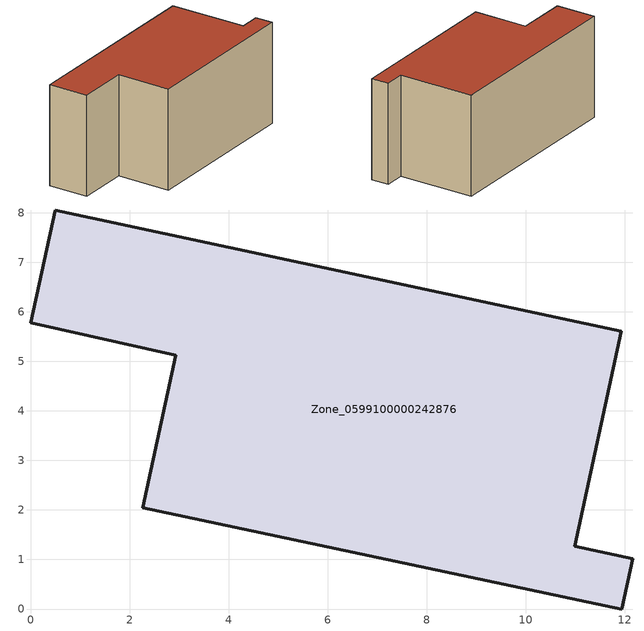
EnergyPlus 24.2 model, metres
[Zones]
Zone_0599100000242876
 floor ground (C_G): 11.94,0 2.26,2.05 2.93,5.13 0,5.78 0.49,8.06 11.93,5.61 10.99,1.27 12.16,1.02 z0
 wall outside (C_F): 10.99,1.27 11.93,5.61 0.49,8.06 0,5.78 2.93,5.13 2.26,2.05 11.94,0 12.16,1.02 10.99,1.27 z0:5.86
 roof outside (C_R): 2.26,2.05 11.94,0 12.16,1.02 10.99,1.27 11.93,5.61 0.49,8.06 0,5.78 2.93,5.13 z5.86
[BUILDING]
Pand.0599100000242876: North Axis=0; Terrain=City; Loads Convergence Tolerance Value=0.04; Temperature Convergence Tolerance Value=0.4; Solar Distribution=FullExterior; Maximum Number of Warmup Days=25; Minimum Number of Warmup Days=1
[Site:Location]
Rotterdam.The.Hague.AP_ZH_NLD Design_Conditions: Latitude=51.96; Longitude=4.45; Time Zone=1; Elevation=-4.5
[SITE:GROUNDTEMPERATURE:BUILDINGSURFACE]
18, 18, 18, 18, 18, 18, 18, 18, 18, 18, 18, 18
[MATERIAL] Thermal Absorptance=0.9; Solar Absorptance=0.7; Visible Absorptance=0.7
Name | Roughness | Thickness | Conductivity | Density | Specific Heat
G.TI.1975-1991 | MediumSmooth | 0.15 | 0.288461 | 540 | 1210
F.TI.1975-1991 | Rough | 0.3 | 0.230769 | 1920 | 840
R.TI.1975-1991 | MediumRough | 0.2 | 0.153846 | 1500 | 1000
[CONSTRUCTION]
C_G: G.TI.1975-1991
C_F: F.TI.1975-1991
C_R: R.TI.1975-1991
[ZONE]
Zone_0599100000242876: Type=1; Multiplier=1; Ceiling Height=Autocalculate; Volume=Autocalculate; Floor Area=autocalculate; Part of Total Floor Area=Yes
[ZONEINFILTRATION:DESIGNFLOWRATE]
Infil_Zone_0599100000242876: Zone or ZoneList or Space or SpaceList=Zone_0599100000242876; Schedule=AlwaysOn; Design Flow Rate Calculation Method=Flow/Area; Flow Rate per Floor Area=0.003; Constant Term Coefficient=1; Temperature Term Coefficient=0; Velocity Term Coefficient=0; Velocity Squared Term Coefficient=0
[HVACTEMPLATE:ZONE:IDEALLOADSAIRSYSTEM]
Zone_0599100000242876: Maximum Heating Supply Air Temperature=50; Minimum Cooling Supply Air Temperature=13; Maximum Heating Supply Air Humidity Ratio=0.0156; Minimum Cooling Supply Air Humidity Ratio=0.0077; Heating Limit=NoLimit; Cooling Limit=NoLimit; Dehumidification Control Type=ConstantSensibleHeatRatio; Cooling Sensible Heat Ratio=0.7; Dehumidification Setpoint=60; Humidification Control Type=None; Humidification Setpoint=30; Outdoor Air Method=None; Outdoor Air Flow Rate per Person=0.00944; Outdoor Air Flow Rate per Zone Floor Area=0; Outdoor Air Flow Rate per Zone=0; Demand Controlled Ventilation Type=None; Outdoor Air Economizer Type=NoEconomizer; Heat Recovery Type=None; Sensible Heat Recovery Effectiveness=0.7; Latent Heat Recovery Effectiveness=0.65
[ZONECONTROL:THERMOSTAT]
ThermostatControl_Zone_0599100000242876: Zone or ZoneList=Zone_0599100000242876; Control Type Schedule=DualSetpointControlType; Control 1=Thermostat_Zone_0599100000242876; Temperature Difference Between Cutout And Setpoint=0
[THERMOSTATSETPOINT:DUALSETPOINT]
Thermostat_Zone_0599100000242876: Heating Setpoint Temperature Schedule=HeatingSetpoint_Zone_0599100000242876; Cooling Setpoint Temperature Schedule=CoolingSetpoint_Zone_0599100000242876
[SCHEDULE:COMPACT]
HeatingSetpoint_Zone_0599100000242876: Through: 12/31, For: AllDays, Until: 24:00, 21
CoolingSetpoint_Zone_0599100000242876: Through: 12/31, For: AllDays, Until: 24:00, 24
DualSetpointControlType: Through: 12/31, For: AllDays, Until: 24:00, 4
AlwaysOn: Through: 12/31, For: AllDays, Until: 24:00, 1
